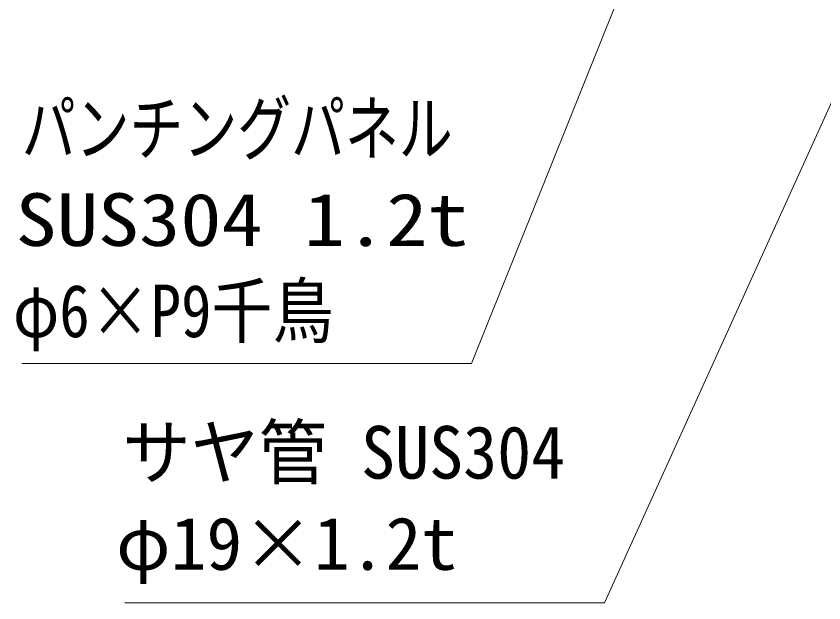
# Model space of a CAD drawing. Units: millimetres at full size; details may follow other scales. Extents: x -5940 to 5940, y -4200 to 4200.
# Drawn here: x -2809 to -1880, y -2128 to -1453 of the extents above; entities that cross this region are included whole.
import ezdxf
from ezdxf.enums import TextEntityAlignment as Align

# ---------------------------------------------------------------- set-up
doc = ezdxf.new("R2010")
doc.units = ezdxf.units.MM
doc.header["$LTSCALE"] = 20
doc.layers.add('0-6_寸法線', color=4, linetype='Continuous', lineweight=18)
doc.styles.add('ＭＳ ゴシック', font='')
doc.styles.get('ＭＳ ゴシック').set_extended_font_data('MS Gothic')

# ---------------------------------------------------------------- blocks, each defined once
blk = doc.blocks.new('S27')
at = {"layer": '0-6_寸法線'}
for points in [[(-3823723.2, 58464345.2), (-3812680.8, 58464345.2), (-3807210.7, 58476424.8), (-3806798.2, 58477335.8)], [(-3807058.9, 58476356.1), (-3806798.2, 58477335.8), (-3807362.6, 58476493.6)]]:
    blk.add_lwpolyline(points, dxfattribs=at)
at = {"layer": '0-6_寸法線', "color": 254, "style": 'ＭＳ ゴシック', "width": 0.95}
blk.add_text('サヤ管 SUS304', height=1212, dxfattribs=at).set_placement((-3823782.8, 58466842.1), align=Align.BOTTOM_LEFT)
at = {"layer": '0-6_寸法線', "color": 254, "style": 'ＭＳ ゴシック'}
blk.add_text('φ19×1.2t', height=1212, dxfattribs=at).set_placement((-3823924.8, 58464742.1), align=Align.BOTTOM_LEFT)
blk = doc.blocks.new('S33')
at = {"layer": '0-6_寸法線'}
for points in [[(-3826096.5, 58469859.5), (-3815743.5, 58469859.5), (-3810969.9, 58481769.5), (-3810597.9, 58482697.7)], [(-3810815.2, 58481707.5), (-3810597.9, 58482697.7), (-3811124.6, 58481831.5)]]:
    blk.add_lwpolyline(points, dxfattribs=at)
at = {"layer": '0-6_寸法線', "color": 254, "style": 'ＭＳ ゴシック'}
for s, width, p in [('パンチングパネル', 0.75, (-3826096.5, 58474298.8)), ('SUS304 1.2t', 1.15, (-3826240.5, 58472198.8)), ('φ6×P9千鳥', 0.85, (-3826298.1, 58470098.8))]:
    blk.add_text(s, height=1212, dxfattribs=dict(at, width=width)).set_placement(p, align=Align.BOTTOM_LEFT)

msp = doc.modelspace()

# ---------------------------------------------------------------- block references
at = {"layer": '0-6_寸法線', "xscale": 0.05, "yscale": 0.05}
for name in ['S33', 'S27']:
    msp.add_blockref(name, (188501.9, -2925345.27), dxfattribs=at)

doc.saveas('drawing.dxf')
